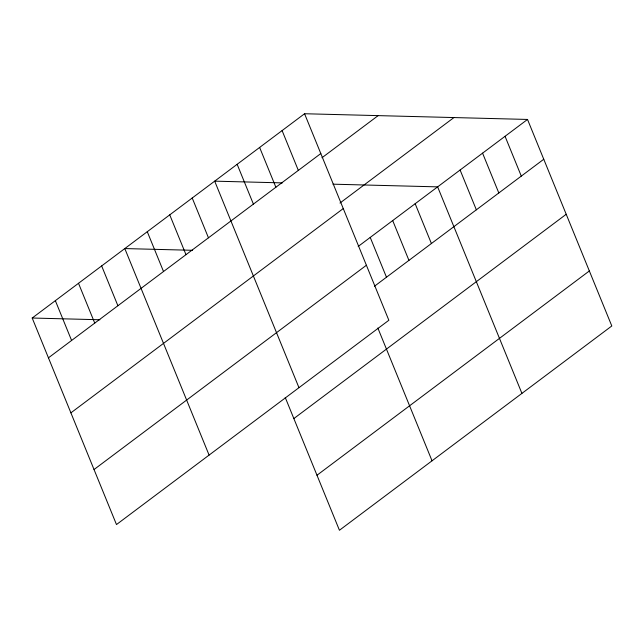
<?xml version="1.0" encoding="UTF-8"?>
<svg xmlns="http://www.w3.org/2000/svg" width="644" height="644" viewBox="0 0 644 644"><rect width="100%" height="100%" fill="white"/><g stroke="black" fill="none" stroke-linecap="round" stroke-linejoin="round"><path stroke-width="0.97" d="M304.564 113.738L388.847 320.269L116.483 524.554L32.2 318.023L304.564 113.738L527.516 119.446L611.8 325.977L339.436 530.262L285.244 397.469M48.445 357.831L320.809 153.546M321.968 157.756L378.141 115.622M339.984 203.037L453.94 117.562M70.896 412.852L343.26 208.567M358.185 246.451L527.516 119.446M94.032 469.532L366.396 265.248M374.43 286.258L543.761 159.253M293.849 418.56L566.213 214.275M316.985 475.24L589.349 270.955M282.37 182.888L214.685 181.157L298.969 387.68M332.964 184.184L437.638 186.865L521.922 393.387M192.492 250.299L124.807 248.568L209.091 455.099M32.2 318.023L99.884 319.754M505.049 136.303L521.294 176.11M482.573 153.151L498.818 192.959M460.106 170.008L476.351 209.815M415.163 203.713L431.408 243.521M392.695 220.57L408.94 260.377M370.228 237.419L386.472 277.226M377.843 328.013L432.035 460.806M282.096 130.595L298.341 170.402M259.629 147.444L275.874 187.251M237.153 164.3L253.398 204.108M192.218 198.006L208.463 237.813M169.742 214.863L185.987 254.67M147.275 231.711L163.52 271.518M101.655 265.932L117.9 305.739M78.504 283.296L94.749 323.103M55.352 300.659L71.597 340.467"/></g></svg>
